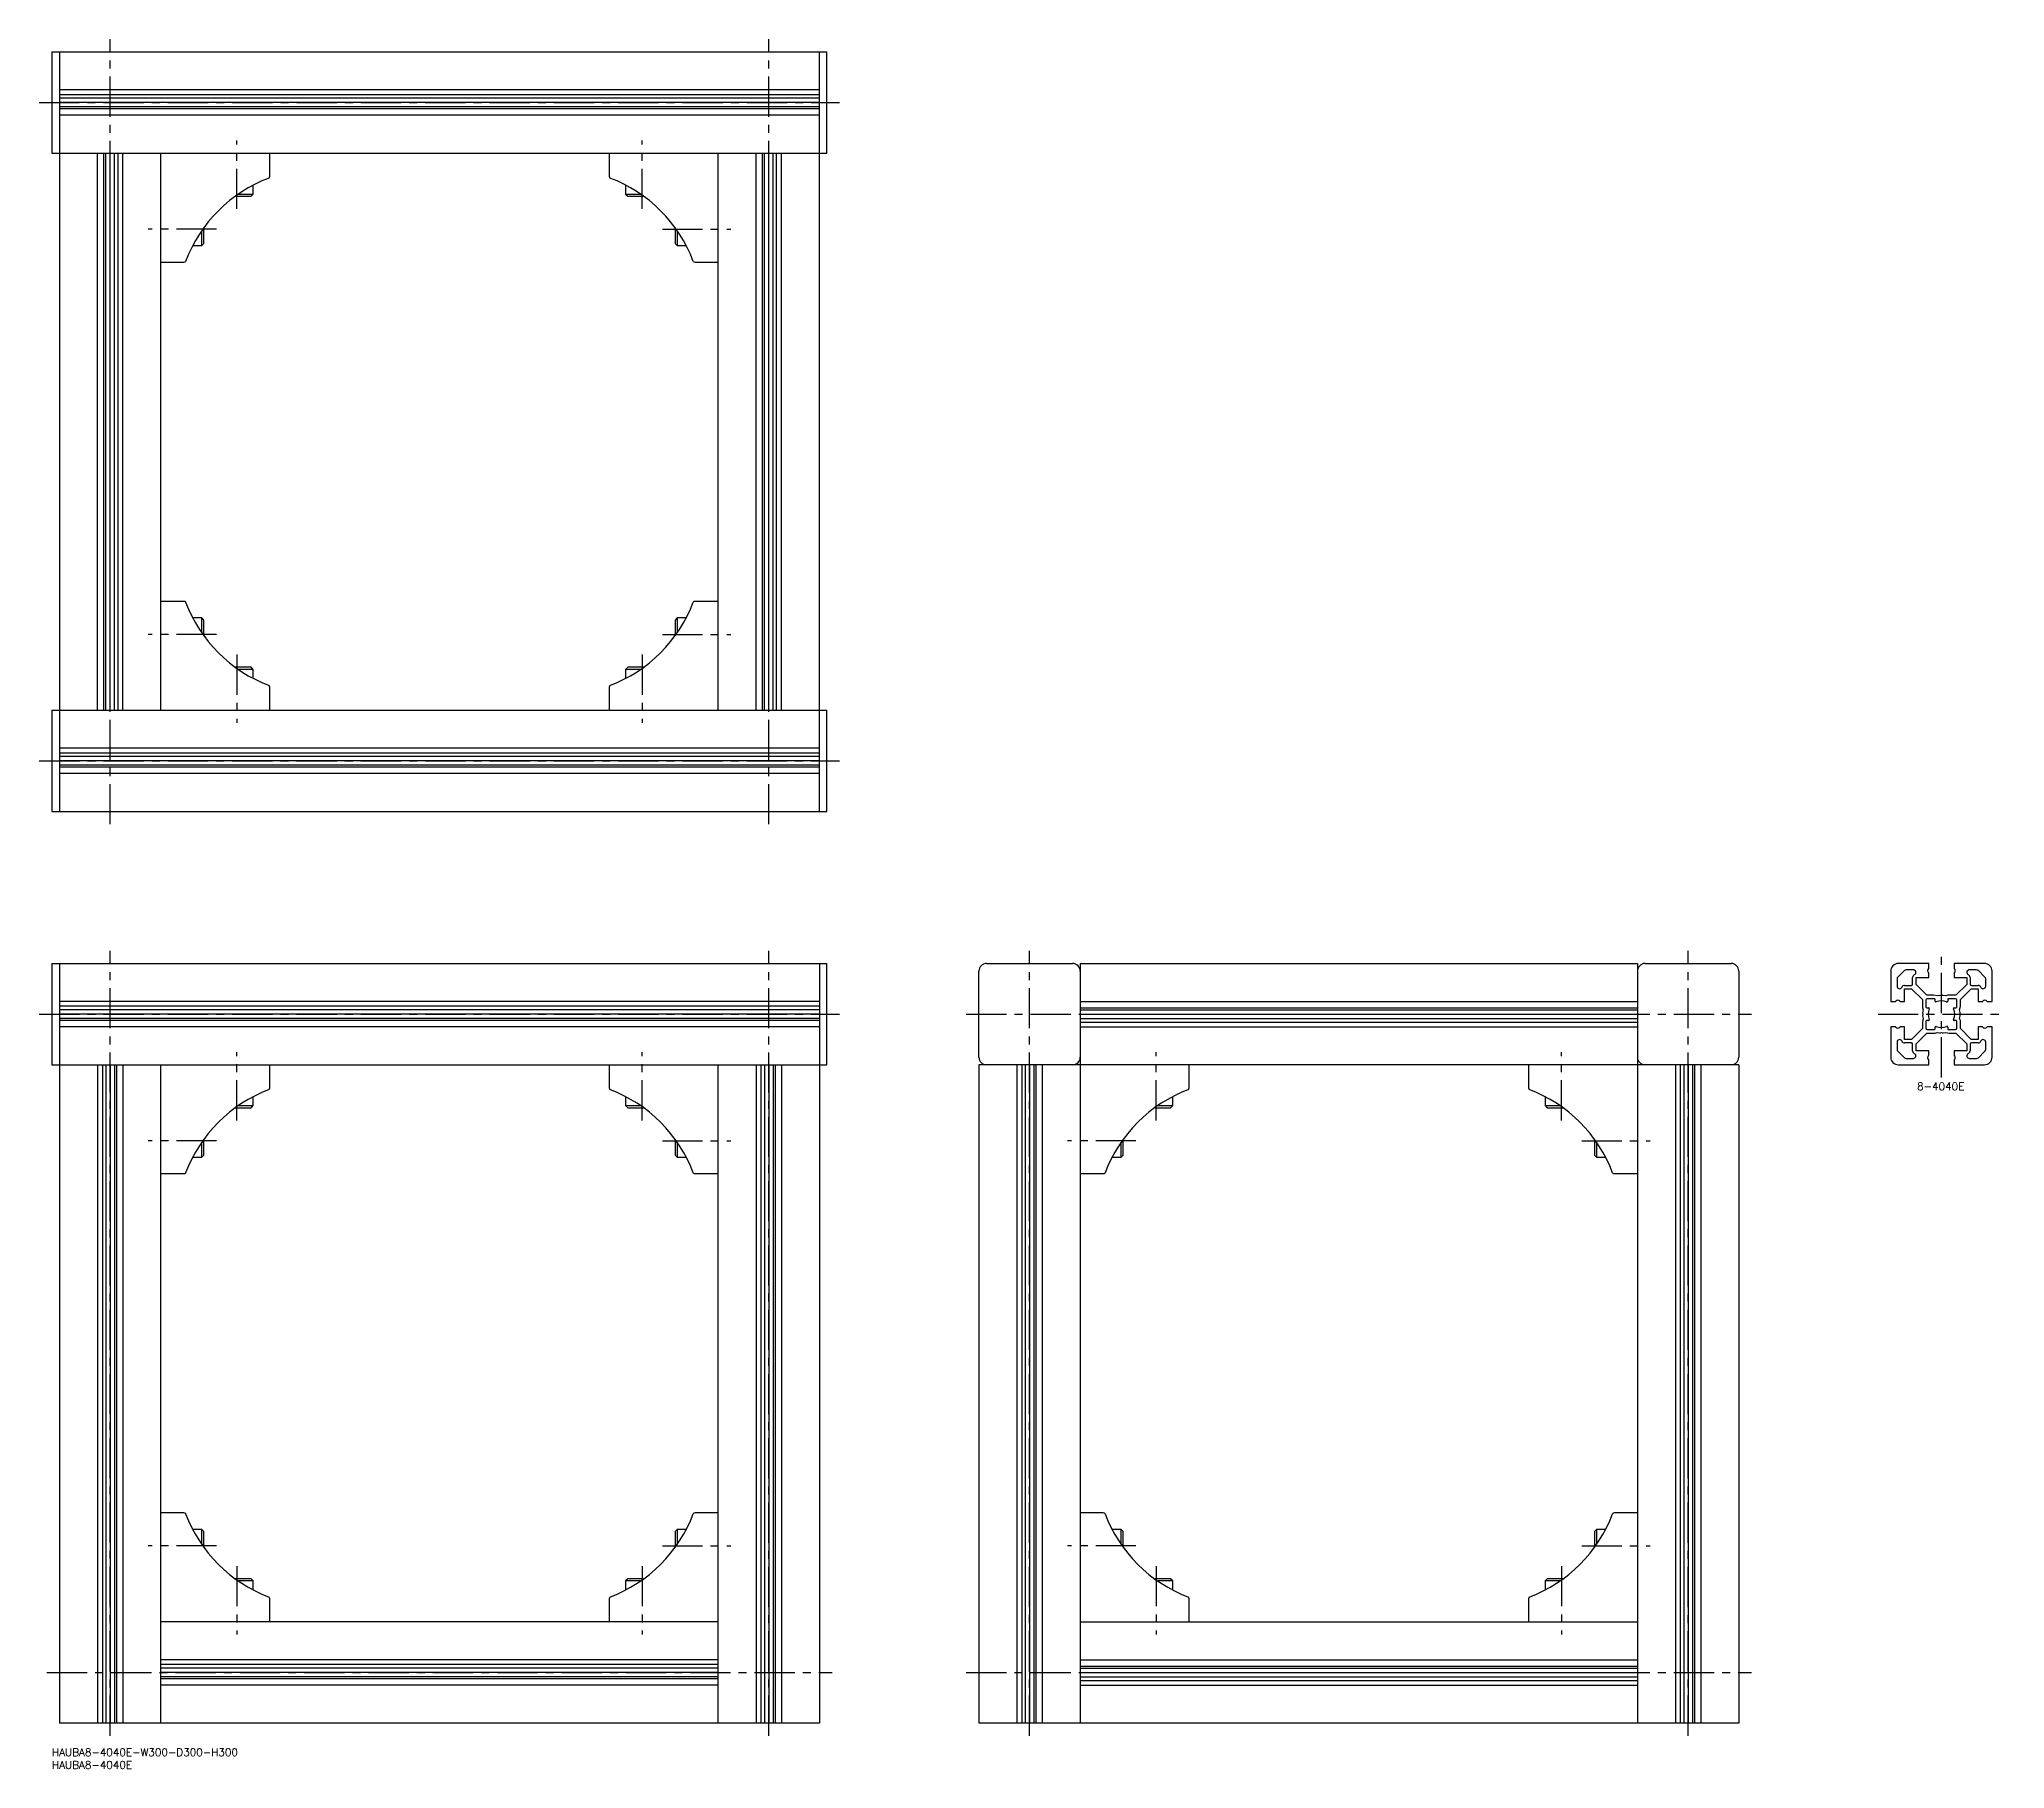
# Model space of a CAD drawing. Extents: x -5 to 771, y -8 to 675.
import ezdxf

# ---------------------------------------------------------------- set-up
doc = ezdxf.new("R2010")
doc.units = 0
doc.header["$LTSCALE"] = 0.5
doc.linetypes.add('CENTER', pattern=[50.8, 31.75, -6.35, 6.35, -6.35])
for name, color, linetype in [('MSM_CENTER', 1, 'CENTER'), ('MSM_CONTINUOUS', 7, 'CONTINUOUS'), ('MSM_PART_NUMBER', 7, 'CONTINUOUS')]:
    doc.layers.add(name, color=color, linetype=linetype)
doc.styles.get("Standard").update_dxf_attribs({"font": 'txt.shx', "height": 3, "bigfont": 'bigfont.shx'})

# ---------------------------------------------------------------- blocks, each defined once
blk = doc.blocks.new('*U8')
at = {"layer": 'MSM_PART_NUMBER'}
blk.add_text('HAUBA8-4040E-W300-D300-H300', height=3, dxfattribs=at).set_placement((0, -3))
blk = doc.blocks.new('*U9')
at = {"layer": 'MSM_PART_NUMBER'}
blk.add_text('HAUBA8-4040E', height=3, dxfattribs=at).set_placement((0, -8))
blk = doc.blocks.new('*U10')
at = {"layer": 'MSM_PART_NUMBER'}
blk.add_text('8-4040E', height=3, dxfattribs=at).set_placement((736.42, 259.97))

msp = doc.modelspace()

# ---------------------------------------------------------------- linework, layer by layer
at = {"layer": 'MSM_CENTER'}
for p, q in [((23, 365), (23, 675)), ((283, 365), (283, 675)), ((-5, 650), (311, 650)), ((73, 608), (73, 635)), ((233, 608), (233, 635)), ((65, 600), (38, 600)), ((241, 600), (268, 600)), ((65, 440), (38, 440)), ((241, 440), (268, 440)), ((73, 432), (73, 405)), ((233, 432), (233, 405)), ((-5, 390), (311, 390)), ((23, 5), (23, 315)), ((283, 5), (283, 315)), ((386, 5), (386, 315)), ((646, 5), (646, 315)), ((746, 265), (746, 315)), ((-5, 290), (311, 290)), ((361, 290), (671, 290)), ((721, 290), (771, 290)), ((73, 248), (73, 275)), ((233, 248), (233, 275)), ((436, 248), (436, 275)), ((596, 248), (596, 275)), ((65, 240), (38, 240)), ((241, 240), (268, 240)), ((428, 240), (401, 240)), ((604, 240), (631, 240)), ((65, 80), (38, 80)), ((241, 80), (268, 80)), ((428, 80), (401, 80)), ((604, 80), (631, 80)), ((73, 72), (73, 45)), ((233, 72), (233, 45)), ((436, 72), (436, 45)), ((596, 72), (596, 45)), ((-2, 30), (308, 30)), ((361, 30), (671, 30))]:
    msp.add_line(p, q, dxfattribs=at)
at = {"layer": 'MSM_CONTINUOUS'}
for p, q in [((0, 670), (306, 670)), ((0, 670), (0, 630)), ((3, 670), (3, 370)), ((303, 370), (303, 670)), ((306, 630), (306, 670)), ((303, 655), (3, 655)), ((303, 653.11), (3, 653.11)), ((303, 651.7), (3, 651.7)), ((303, 650), (3, 650)), ((303, 648.3), (3, 648.3)), ((303, 647.52), (3, 647.52)), ((303, 645), (3, 645)), ((0, 630), (306, 630)), ((18, 410), (18, 630)), ((20.52, 410), (20.52, 630)), ((21.3, 410), (21.3, 630)), ((23, 410), (23, 630)), ((24.7, 410), (24.7, 630)), ((26.11, 410), (26.11, 630)), ((28, 410), (28, 630)), ((43, 410), (43, 630)), ((86, 620.91), (86, 630)), ((220, 630), (220, 620.91)), ((263, 410), (263, 630)), ((278, 410), (278, 630)), ((280.52, 410), (280.52, 630)), ((281.3, 410), (281.3, 630)), ((283, 410), (283, 630)), ((284.7, 410), (284.7, 630)), ((286.11, 410), (286.11, 630)), ((288, 410), (288, 630)), ((73.61, 613.87), (79.5, 613.87)), ((78.63, 613), (79.5, 613.87)), ((79.5, 613.87), (79.5, 617.42)), ((226.5, 617.42), (226.5, 613.87)), ((226.5, 613.87), (227.37, 613)), ((226.5, 613.87), (232.39, 613.87)), ((72.39, 613), (78.63, 613)), ((227.37, 613), (233.61, 613)), ((59.13, 593.5), (59.13, 599.39)), ((60, 594.37), (60, 600.61)), ((246, 600.61), (246, 594.37)), ((246.87, 599.39), (246.87, 593.5)), ((55.58, 593.5), (59.13, 593.5)), ((59.13, 593.5), (60, 594.37)), ((246, 594.37), (246.87, 593.5)), ((246.87, 593.5), (250.42, 593.5)), ((43, 587), (52.09, 587)), ((253.91, 587), (263, 587)), ((52.09, 453), (43, 453)), ((263, 453), (253.91, 453)), ((59.13, 446.5), (55.58, 446.5)), ((60, 445.63), (59.13, 446.5)), ((59.13, 440.61), (59.13, 446.5)), ((60, 439.39), (60, 445.63)), ((246.87, 446.5), (246, 445.63)), ((246, 445.63), (246, 439.39)), ((250.42, 446.5), (246.87, 446.5)), ((246.87, 446.5), (246.87, 440.61)), ((78.63, 427), (72.39, 427)), ((79.5, 426.13), (78.63, 427)), ((227.37, 427), (226.5, 426.13)), ((233.61, 427), (227.37, 427)), ((79.5, 426.13), (73.61, 426.13)), ((79.5, 422.58), (79.5, 426.13)), ((86, 410), (86, 419.09)), ((220, 419.09), (220, 410)), ((226.5, 426.13), (226.5, 422.58)), ((232.39, 426.13), (226.5, 426.13)), ((0, 410), (306, 410)), ((0, 410), (0, 370)), ((306, 370), (306, 410)), ((303, 395), (3, 395)), ((303, 393.11), (3, 393.11)), ((303, 391.7), (3, 391.7)), ((303, 390), (3, 390)), ((303, 388.3), (3, 388.3)), ((303, 387.52), (3, 387.52)), ((303, 385), (3, 385)), ((0, 370), (306, 370)), ((0, 310), (306, 310)), ((0, 310), (0, 270)), ((3, 310), (3, 10)), ((303, 310), (303, 10)), ((306, 270), (306, 310)), ((366, 273), (366, 307)), ((369, 310), (403, 310)), ((406, 310), (406, 10)), ((406, 310), (626, 310)), ((626, 310), (626, 10)), ((629, 310), (663, 310)), ((666, 307), (666, 273)), ((726, 307), (726, 295)), ((728.5, 303.91), (728.5, 301.05)), ((731.39, 307.21), (728.79, 304.61)), ((741, 310), (729, 310)), ((734.95, 307.5), (732.09, 307.5)), ((734.65, 301.85), (734.65, 304.5)), ((736, 301.77), (736, 304.5)), ((736, 304.5), (741, 304.5)), ((741, 308.22), (741, 310)), ((741, 304.5), (741, 306.18)), ((763, 310), (751, 310)), ((751, 310), (751, 308.22)), ((751, 306.18), (751, 304.5)), ((751, 304.5), (756, 304.5)), ((756, 304.5), (756, 301.77)), ((759.91, 307.5), (757.05, 307.5)), ((757.35, 304.5), (757.35, 301.85)), ((763.21, 304.61), (760.61, 307.21)), ((763.5, 301.05), (763.5, 303.91)), ((766, 295), (766, 307)), ((303, 295), (3, 295)), ((406, 295), (626, 295)), ((726, 295), (727.78, 295)), ((729.82, 295), (731.5, 295)), ((731.5, 301.35), (734.15, 301.35)), ((731.5, 295), (731.5, 300)), ((731.5, 300), (734.23, 300)), ((734.23, 300), (738.5, 295.73)), ((740.27, 297.5), (736, 301.77)), ((738.5, 295.73), (738.5, 292.48)), ((739.9, 295.6), (739.9, 292.8)), ((742.89, 297.5), (740.27, 297.5)), ((743.2, 296.1), (740.4, 296.1)), ((744.3, 297.2), (742.89, 297.5)), ((743.5, 295.1), (743.5, 295.8)), ((745.35, 297.42), (744.3, 297.2)), ((746, 297.2), (745.71, 297.37)), ((746.29, 297.37), (746, 297.2)), ((747.7, 297.2), (746.65, 297.42)), ((748.48, 297.5), (747.7, 297.2)), ((751.73, 297.5), (748.48, 297.5)), ((748.5, 295.8), (748.5, 295.1)), ((751.6, 296.1), (748.8, 296.1)), ((756, 301.77), (751.73, 297.5)), ((752.1, 292.8), (752.1, 295.6)), ((753.5, 295.73), (757.77, 300)), ((753.5, 293.11), (753.5, 295.73)), ((757.77, 300), (760.5, 300)), ((757.85, 301.35), (760.5, 301.35)), ((760.5, 300), (760.5, 295)), ((760.5, 295), (762.18, 295)), ((764.22, 295), (766, 295)), ((303, 293.11), (3, 293.11)), ((303, 291.7), (3, 291.7)), ((303, 290), (3, 290)), ((303, 288.3), (3, 288.3)), ((303, 287.52), (3, 287.52)), ((406, 292.48), (626, 292.48)), ((406, 291.7), (626, 291.7)), ((406, 290), (626, 290)), ((406, 288.3), (626, 288.3)), ((738.5, 292.48), (738.8, 291.7)), ((738.8, 288.3), (738.5, 286.89)), ((738.8, 291.7), (738.58, 290.65)), ((738.58, 289.35), (738.8, 288.3)), ((738.63, 290.29), (738.8, 290)), ((738.8, 290), (738.63, 289.71)), ((739.9, 287.2), (739.9, 284.4)), ((740.2, 292.5), (740.9, 292.5)), ((740.9, 287.5), (740.2, 287.5)), ((751.1, 292.5), (751.8, 292.5)), ((751.8, 287.5), (751.1, 287.5)), ((752.1, 284.4), (752.1, 287.2)), ((753.2, 291.7), (753.5, 293.11)), ((753.42, 290.65), (753.2, 291.7)), ((753.2, 290), (753.37, 290.29)), ((753.37, 289.71), (753.2, 290)), ((753.2, 288.3), (753.42, 289.35)), ((753.5, 287.52), (753.2, 288.3)), ((753.5, 284.27), (753.5, 287.52)), ((303, 285), (3, 285)), ((406, 286.89), (626, 286.89)), ((406, 285), (626, 285)), ((726, 285), (726, 273)), ((727.78, 285), (726, 285)), ((731.5, 285), (729.82, 285)), ((731.5, 280), (731.5, 285)), ((734.23, 280), (731.5, 280)), ((738.5, 284.27), (734.23, 280)), ((736, 278.23), (740.27, 282.5)), ((738.5, 286.89), (738.5, 284.27)), ((740.27, 282.5), (743.52, 282.5)), ((740.4, 283.9), (743.2, 283.9)), ((743.5, 284.2), (743.5, 284.9)), ((743.52, 282.5), (744.3, 282.8)), ((744.3, 282.8), (745.35, 282.58)), ((745.71, 282.63), (746, 282.8)), ((746, 282.8), (746.29, 282.63)), ((746.65, 282.58), (747.7, 282.8)), ((747.7, 282.8), (749.11, 282.5)), ((748.5, 284.9), (748.5, 284.2)), ((748.8, 283.9), (751.6, 283.9)), ((749.11, 282.5), (751.73, 282.5)), ((751.73, 282.5), (756, 278.23)), ((757.77, 280), (753.5, 284.27)), ((760.5, 280), (757.77, 280)), ((762.18, 285), (760.5, 285)), ((760.5, 285), (760.5, 280)), ((766, 285), (764.22, 285)), ((766, 273), (766, 285)), ((728.5, 278.95), (728.5, 276.09)), ((728.79, 275.39), (731.39, 272.79)), ((734.15, 278.65), (731.5, 278.65)), ((732.09, 272.5), (734.95, 272.5)), ((734.65, 275.5), (734.65, 278.15)), ((736, 275.5), (736, 278.23)), ((741, 275.5), (736, 275.5)), ((741, 273.82), (741, 275.5)), ((741, 270), (741, 271.78)), ((756, 275.5), (751, 275.5)), ((751, 275.5), (751, 273.82)), ((751, 271.78), (751, 270)), ((756, 278.23), (756, 275.5)), ((757.05, 272.5), (759.91, 272.5)), ((757.35, 278.15), (757.35, 275.5)), ((760.5, 278.65), (757.85, 278.65)), ((760.61, 272.79), (763.21, 275.39)), ((763.5, 276.09), (763.5, 278.95)), ((0, 270), (306, 270)), ((18, 270), (18, 10)), ((19.89, 270), (19.89, 10)), ((21.3, 270), (21.3, 10)), ((23, 270), (23, 10)), ((24.7, 270), (24.7, 10)), ((25.48, 270), (25.48, 10)), ((28, 270), (28, 10)), ((43, 10), (43, 270)), ((86, 260.91), (86, 270)), ((220, 270), (220, 260.91)), ((263, 10), (263, 270)), ((278, 270), (278, 10)), ((279.89, 270), (279.89, 10)), ((281.3, 270), (281.3, 10)), ((283, 270), (283, 10)), ((284.7, 270), (284.7, 10)), ((285.48, 270), (285.48, 10)), ((288, 270), (288, 10)), ((666, 270), (366, 270)), ((366, 270), (366, 10)), ((381, 270), (381, 10)), ((382.89, 270), (382.89, 10)), ((384.3, 270), (384.3, 10)), ((386, 270), (386, 10)), ((387.7, 270), (387.7, 10)), ((388.48, 270), (388.48, 10)), ((391, 270), (391, 10)), ((449, 260.91), (449, 270)), ((583, 270), (583, 260.91)), ((641, 270), (641, 10)), ((642.89, 270), (642.89, 10)), ((644.3, 270), (644.3, 10)), ((646, 270), (646, 10)), ((647.7, 270), (647.7, 10)), ((648.48, 270), (648.48, 10)), ((651, 270), (651, 10)), ((666, 270), (666, 10)), ((729, 270), (741, 270)), ((751, 270), (763, 270)), ((79.5, 253.87), (79.5, 257.42)), ((226.5, 257.42), (226.5, 253.87)), ((442.5, 253.87), (442.5, 257.42)), ((589.5, 257.42), (589.5, 253.87)), ((72.39, 253), (78.63, 253)), ((73.61, 253.87), (79.5, 253.87)), ((78.63, 253), (79.5, 253.87)), ((226.5, 253.87), (227.37, 253)), ((226.5, 253.87), (232.39, 253.87)), ((227.37, 253), (233.61, 253)), ((435.39, 253), (441.63, 253)), ((436.61, 253.87), (442.5, 253.87)), ((441.63, 253), (442.5, 253.87)), ((589.5, 253.87), (590.37, 253)), ((589.5, 253.87), (595.39, 253.87)), ((590.37, 253), (596.61, 253)), ((60, 234.37), (60, 240.61)), ((246, 240.61), (246, 234.37)), ((423, 234.37), (423, 240.61)), ((609, 240.61), (609, 234.37)), ((55.58, 233.5), (59.13, 233.5)), ((59.13, 233.5), (59.13, 239.39)), ((59.13, 233.5), (60, 234.37)), ((246, 234.37), (246.87, 233.5)), ((246.87, 239.39), (246.87, 233.5)), ((246.87, 233.5), (250.42, 233.5)), ((418.58, 233.5), (422.13, 233.5)), ((422.13, 233.5), (422.13, 239.39)), ((422.13, 233.5), (423, 234.37)), ((609, 234.37), (609.87, 233.5)), ((609.87, 239.39), (609.87, 233.5)), ((609.87, 233.5), (613.42, 233.5)), ((43, 227), (52.09, 227)), ((253.91, 227), (263, 227)), ((406, 227), (415.09, 227)), ((616.91, 227), (626, 227)), ((52.09, 93), (43, 93)), ((59.13, 86.5), (55.58, 86.5)), ((60, 85.63), (59.13, 86.5)), ((59.13, 80.61), (59.13, 86.5)), ((60, 79.39), (60, 85.63)), ((246.87, 86.5), (246, 85.63)), ((246, 85.63), (246, 79.39)), ((250.42, 86.5), (246.87, 86.5)), ((246.87, 86.5), (246.87, 80.61)), ((263, 93), (253.91, 93)), ((415.09, 93), (406, 93)), ((422.13, 86.5), (418.58, 86.5)), ((423, 85.63), (422.13, 86.5)), ((422.13, 80.61), (422.13, 86.5)), ((423, 79.39), (423, 85.63)), ((609.87, 86.5), (609, 85.63)), ((609, 85.63), (609, 79.39)), ((613.42, 86.5), (609.87, 86.5)), ((609.87, 86.5), (609.87, 80.61)), ((626, 93), (616.91, 93)), ((78.63, 67), (72.39, 67)), ((79.5, 66.13), (73.61, 66.13)), ((79.5, 66.13), (78.63, 67)), ((79.5, 62.58), (79.5, 66.13)), ((227.37, 67), (226.5, 66.13)), ((226.5, 66.13), (226.5, 62.58)), ((232.39, 66.13), (226.5, 66.13)), ((233.61, 67), (227.37, 67)), ((441.63, 67), (435.39, 67)), ((442.5, 66.13), (436.61, 66.13)), ((442.5, 66.13), (441.63, 67)), ((442.5, 62.58), (442.5, 66.13)), ((590.37, 67), (589.5, 66.13)), ((589.5, 66.13), (589.5, 62.58)), ((595.39, 66.13), (589.5, 66.13)), ((596.61, 67), (590.37, 67)), ((86, 50), (86, 59.09)), ((220, 59.09), (220, 50)), ((449, 50), (449, 59.09)), ((583, 59.09), (583, 50)), ((263, 50), (43, 50)), ((406, 50), (626, 50)), ((263, 35), (43, 35)), ((263, 33.11), (43, 33.11)), ((263, 31.7), (43, 31.7)), ((406, 35), (626, 35)), ((406, 32.48), (626, 32.48)), ((406, 31.7), (626, 31.7)), ((263, 30), (43, 30)), ((263, 28.3), (43, 28.3)), ((263, 27.52), (43, 27.52)), ((263, 25), (43, 25)), ((406, 30), (626, 30)), ((406, 28.3), (626, 28.3)), ((406, 26.89), (626, 26.89)), ((406, 25), (626, 25)), ((303, 10), (3, 10)), ((666, 10), (366, 10))]:
    msp.add_line(p, q, dxfattribs=at)
for centre, radius, start, end in [((85, 620.91), 1, 315, 0), ((221, 620.91), 1, 180, 225), ((105.78, 567.22), 56.67, 110.7505, 159.2495), ((200.22, 567.22), 56.67, 20.7505, 69.2495), ((52.09, 588), 1, 270, 315), ((253.91, 588), 1, 225, 270), ((52.09, 452), 1, 45, 90), ((105.78, 472.78), 56.67, 200.7505, 249.2495), ((200.22, 472.78), 56.67, 290.7505, 339.2495), ((253.91, 452), 1, 90, 135), ((85, 419.09), 1, 0, 45), ((221, 419.09), 1, 135, 180), ((369, 307), 3, 90, 180), ((403, 307), 3, 0, 90), ((629, 307), 3, 90, 180), ((663, 307), 3, 0, 90), ((729, 307), 3, 90, 180), ((729.5, 303.91), 1, 135, 180), ((732.09, 306.5), 1, 90, 135), ((735.85, 304.5), 1.2, 110.10645, 180), ((734.95, 306.5), 1, 299.17518, 90), ((741.5, 307.2), 1, 127.97987, 232.02013), ((740.7, 308.22), 0.3, 307.97987, 0), ((740.7, 306.18), 0.3, 0, 52.02013), ((751.3, 308.22), 0.3, 180, 232.02013), ((751.3, 306.18), 0.3, 127.97987, 180), ((750.5, 307.2), 1, 307.97987, 52.02013), ((757.05, 306.5), 1, 90, 240.82482), ((756.15, 304.5), 1.2, 0, 69.89355), ((759.91, 306.5), 1, 45, 90), ((763, 307), 3, 0, 90), ((762.5, 303.91), 1, 0, 45), ((727.78, 295.3), 0.3, 270, 322.02013), ((728.8, 294.5), 1, 37.97987, 142.02013), ((729.5, 301.05), 1, 180, 330.82482), ((729.82, 295.3), 0.3, 217.97987, 270), ((731.5, 300.15), 1.2, 90, 159.89355), ((734.15, 301.85), 0.5, 270, 0), ((740.4, 295.6), 0.5, 90, 180), ((743.2, 295.8), 0.3, 0, 90), ((743.8, 295.1), 0.3, 180, 293.35307), ((746, 290), 5.25, 66.64691, 113.35309), ((745.46, 296.94), 0.5, 60, 102), ((746.54, 296.94), 0.5, 78, 120), ((748.2, 295.1), 0.3, 246.64691, 0), ((748.8, 295.8), 0.3, 90, 180), ((751.6, 295.6), 0.5, 0, 90), ((757.85, 301.85), 0.5, 180, 270), ((760.5, 300.15), 1.2, 20.10645, 90), ((762.5, 301.05), 1, 209.17518, 0), ((762.18, 295.3), 0.3, 270, 322.02013), ((763.2, 294.5), 1, 37.97987, 142.02013), ((764.22, 295.3), 0.3, 217.97987, 270), ((739.06, 290.54), 0.5, 168, 210), ((739.06, 289.46), 0.5, 150, 192), ((740.2, 292.8), 0.3, 180, 270), ((740.2, 287.2), 0.3, 90, 180), ((746, 290), 5.25, 156.64691, 203.35309), ((740.9, 292.2), 0.3, 336.64691, 90), ((740.9, 287.8), 0.3, 270, 23.35307), ((751.1, 292.2), 0.3, 90, 203.35309), ((751.1, 287.8), 0.3, 156.64691, 270), ((746, 290), 5.25, 336.64691, 23.35309), ((751.8, 292.8), 0.3, 270, 0), ((751.8, 287.2), 0.3, 0, 90), ((752.94, 290.54), 0.5, 330, 12), ((752.94, 289.46), 0.5, 348, 30), ((727.78, 284.7), 0.3, 37.97987, 90), ((728.8, 285.5), 1, 217.97987, 322.02013), ((729.5, 278.95), 1, 29.17518, 180), ((729.82, 284.7), 0.3, 90, 142.02013), ((731.5, 279.85), 1.2, 200.10645, 270), ((740.4, 284.4), 0.5, 180, 270), ((743.2, 284.2), 0.3, 270, 0), ((743.8, 284.9), 0.3, 66.64691, 180), ((746, 290), 5.25, 246.64691, 293.35309), ((745.46, 283.06), 0.5, 258, 300), ((746.54, 283.06), 0.5, 240, 282), ((748.2, 284.9), 0.3, 0, 113.35309), ((748.8, 284.2), 0.3, 180, 270), ((751.6, 284.4), 0.5, 270, 0), ((760.5, 279.85), 1.2, 270, 339.89355), ((762.5, 278.95), 1, 0, 150.82482), ((762.18, 284.7), 0.3, 37.97987, 90), ((763.2, 285.5), 1, 217.97987, 322.02013), ((764.22, 284.7), 0.3, 90, 142.02013), ((369, 273), 3, 180, 270), ((403, 273), 3, 270, 0), ((629, 273), 3, 180, 270), ((663, 273), 3, 270, 0), ((729, 273), 3, 180, 270), ((729.5, 276.09), 1, 180, 225), ((732.09, 273.5), 1, 225, 270), ((734.15, 278.15), 0.5, 0, 90), ((735.85, 275.5), 1.2, 180, 249.89355), ((734.95, 273.5), 1, 270, 60.82482), ((741.5, 272.8), 1, 127.97987, 232.02013), ((740.7, 273.82), 0.3, 307.97987, 0), ((740.7, 271.78), 0.3, 0, 52.02013), ((751.3, 273.82), 0.3, 180, 232.02013), ((751.3, 271.78), 0.3, 127.97987, 180), ((750.5, 272.8), 1, 307.97987, 52.02013), ((757.05, 273.5), 1, 119.17518, 270), ((756.15, 275.5), 1.2, 290.10645, 0), ((757.85, 278.15), 0.5, 90, 180), ((759.91, 273.5), 1, 270, 315), ((763, 273), 3, 270, 0), ((762.5, 276.09), 1, 315, 0), ((105.78, 207.22), 56.67, 110.7505, 159.2495), ((85, 260.91), 1, 315, 0), ((221, 260.91), 1, 180, 225), ((200.22, 207.22), 56.67, 20.7505, 69.2495), ((468.78, 207.22), 56.67, 110.7505, 159.2495), ((448, 260.91), 1, 315, 0), ((584, 260.91), 1, 180, 225), ((563.22, 207.22), 56.67, 20.7505, 69.2495), ((52.09, 228), 1, 270, 315), ((253.91, 228), 1, 225, 270), ((415.09, 228), 1, 270, 315), ((616.91, 228), 1, 225, 270), ((52.09, 92), 1, 45, 90), ((105.78, 112.78), 56.67, 200.7505, 249.2495), ((200.22, 112.78), 56.67, 290.7505, 339.2495), ((253.91, 92), 1, 90, 135), ((415.09, 92), 1, 45, 90), ((468.78, 112.78), 56.67, 200.7505, 249.2495), ((563.22, 112.78), 56.67, 290.7505, 339.2495), ((616.91, 92), 1, 90, 135), ((85, 59.09), 1, 0, 45), ((221, 59.09), 1, 135, 180), ((448, 59.09), 1, 0, 45), ((584, 59.09), 1, 135, 180)]:
    msp.add_arc(centre, radius, start, end, dxfattribs=at)

# ---------------------------------------------------------------- block references
for name in ['*U10', '*U8', '*U9']:
    msp.add_blockref(name, (0, 0), dxfattribs=at)

doc.saveas('drawing.dxf')
